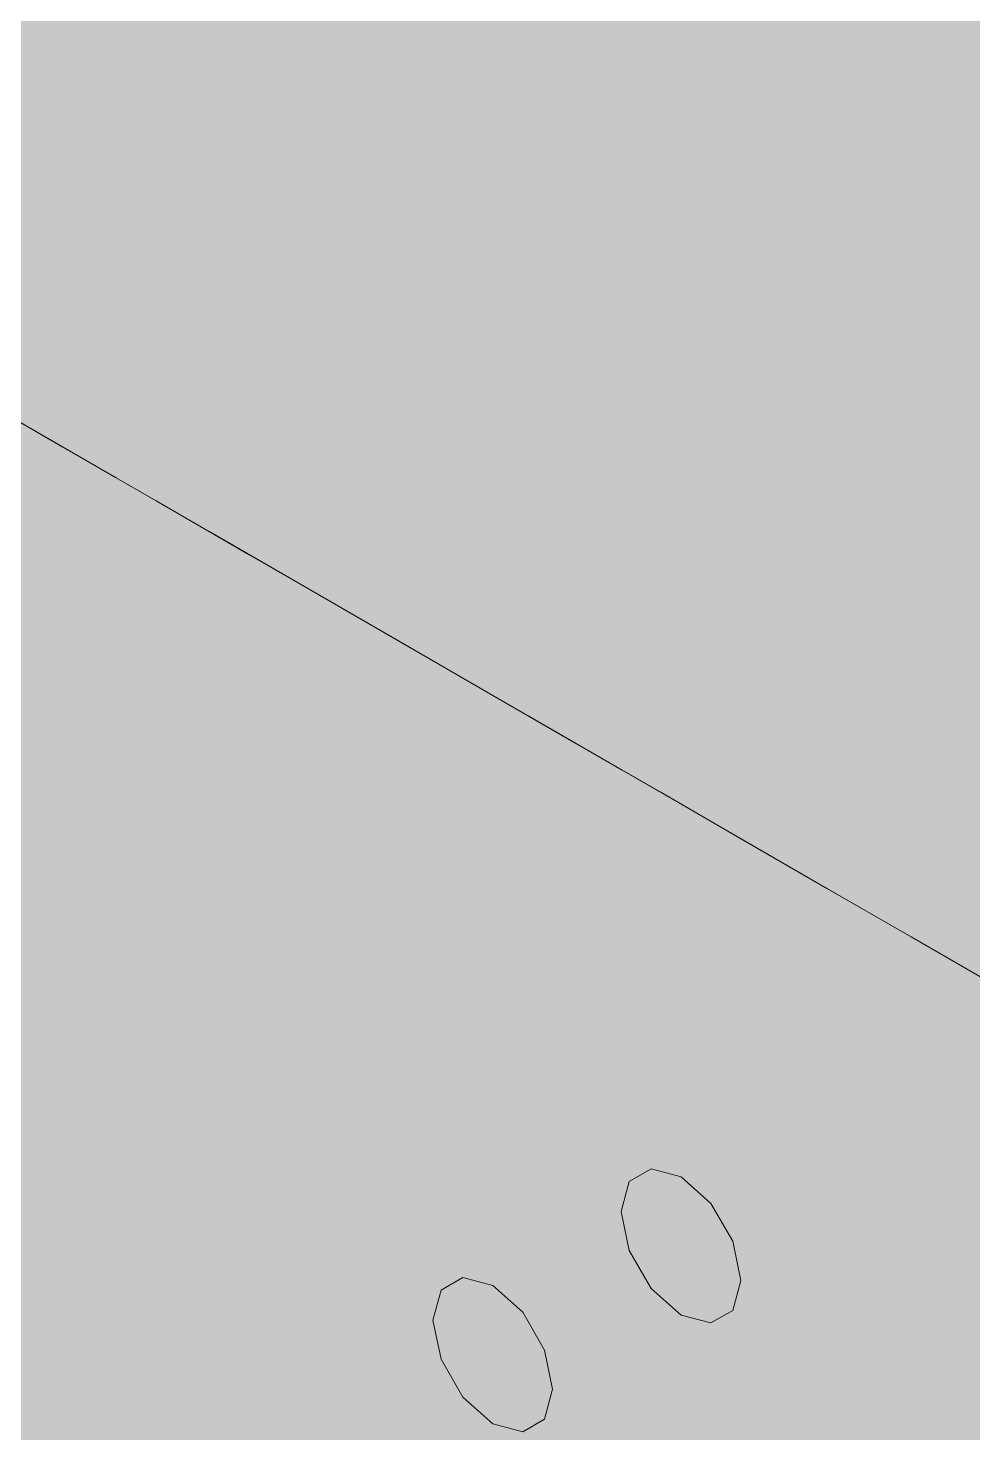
# Model space of a CAD drawing. Header units: metres. Extents: x 349122 to 349453, y 9281252 to 9281971.
# Drawn here: x 349264.1697 to 349264.3001, y 9281654.0203 to 9281654.214 of the extents above; entities that cross this region are included whole.
import ezdxf

# ---------------------------------------------------------------- set-up
doc = ezdxf.new("R2010")
doc.units = ezdxf.units.M
doc.header["$LTSCALE"] = 0.25
doc.layers.add('ISO-3D', color=7, linetype='CONTINUOUS', lineweight=13)
doc.layers.add('ISO-3D-ARISTAS', color=250, linetype='CONTINUOUS', lineweight=13)

msp = doc.modelspace()

# ---------------------------------------------------------------- linework, layer by layer
at = {"layer": 'ISO-3D', "true_color": 0x9e9c96}
for points in [[(349264.16102, 9281654.2227), (349264.17388, 9281654.21527), (349264.14832, 9281654.21536), (349264.16118, 9281654.20794)], [(349264.16792, 9281654.22395), (349264.18091, 9281654.21645), (349264.15499, 9281654.21649), (349264.16798, 9281654.20899)], [(349264.18659, 9281654.22261), (349264.19944, 9281654.21518), (349264.17388, 9281654.21527), (349264.18674, 9281654.20785)], [(349264.19384, 9281654.22391), (349264.20683, 9281654.21641), (349264.18091, 9281654.21645), (349264.1939, 9281654.20895)], [(349264.21976, 9281654.22388), (349264.23275, 9281654.21638), (349264.20683, 9281654.21641), (349264.21982, 9281654.20891)], [(349264.24567, 9281654.22384), (349264.25866, 9281654.21634), (349264.23275, 9281654.21638), (349264.24574, 9281654.20888)], [(349264.27159, 9281654.2238), (349264.28458, 9281654.2163), (349264.25866, 9281654.21634), (349264.27165, 9281654.20884)], [(349264.29751, 9281654.22377), (349264.3105, 9281654.21627), (349264.28458, 9281654.2163), (349264.29757, 9281654.2088)], [(349264.21215, 9281654.22252), (349264.22501, 9281654.21509), (349264.19944, 9281654.21518), (349264.2123, 9281654.20776)], [(349264.23771, 9281654.22242), (349264.25057, 9281654.215), (349264.22501, 9281654.21509), (349264.23786, 9281654.20767)], [(349264.26327, 9281654.22233), (349264.27613, 9281654.21491), (349264.25057, 9281654.215), (349264.26343, 9281654.20758)], [(349264.28883, 9281654.22224), (349264.30169, 9281654.21482), (349264.27613, 9281654.21491), (349264.28899, 9281654.20748)], [(349264.17388, 9281654.21527), (349264.18674, 9281654.20785), (349264.16118, 9281654.20794), (349264.17404, 9281654.20052)], [(349264.18091, 9281654.21645), (349264.1939, 9281654.20895), (349264.16798, 9281654.20899), (349264.18097, 9281654.20149)], [(349264.19944, 9281654.21518), (349264.2123, 9281654.20776), (349264.18674, 9281654.20785), (349264.1996, 9281654.20042)], [(349264.20683, 9281654.21641), (349264.21982, 9281654.20891), (349264.1939, 9281654.20895), (349264.20689, 9281654.20145)], [(349264.22501, 9281654.21509), (349264.23786, 9281654.20767), (349264.2123, 9281654.20776), (349264.22516, 9281654.20033)], [(349264.23275, 9281654.21638), (349264.24574, 9281654.20888), (349264.21982, 9281654.20891), (349264.23281, 9281654.20141)], [(349264.25057, 9281654.215), (349264.26343, 9281654.20758), (349264.23786, 9281654.20767), (349264.25072, 9281654.20024)], [(349264.25866, 9281654.21634), (349264.27165, 9281654.20884), (349264.24574, 9281654.20888), (349264.25873, 9281654.20138)], [(349264.27613, 9281654.21491), (349264.28899, 9281654.20748), (349264.26343, 9281654.20758), (349264.27628, 9281654.20015)], [(349264.28458, 9281654.2163), (349264.29757, 9281654.2088), (349264.27165, 9281654.20884), (349264.28464, 9281654.20134)], [(349264.30169, 9281654.21482), (349264.31455, 9281654.20739), (349264.28899, 9281654.20748), (349264.30185, 9281654.20006)], [(349264.3105, 9281654.21627), (349264.32349, 9281654.20877), (349264.29757, 9281654.2088), (349264.31056, 9281654.2013)], [(349264.16798, 9281654.20899), (349264.18097, 9281654.20149), (349264.15506, 9281654.20152), (349264.16805, 9281654.19402)], [(349264.16118, 9281654.20794), (349264.17404, 9281654.20052), (349264.14848, 9281654.20061), (349264.16134, 9281654.19318)], [(349264.18674, 9281654.20785), (349264.1996, 9281654.20042), (349264.17404, 9281654.20052), (349264.1869, 9281654.19309)], [(349264.1939, 9281654.20895), (349264.20689, 9281654.20145), (349264.18097, 9281654.20149), (349264.19396, 9281654.19399)], [(349264.2123, 9281654.20776), (349264.22516, 9281654.20033), (349264.1996, 9281654.20042), (349264.21246, 9281654.193)], [(349264.21982, 9281654.20891), (349264.23281, 9281654.20141), (349264.20689, 9281654.20145), (349264.21988, 9281654.19395)], [(349264.23786, 9281654.20767), (349264.25072, 9281654.20024), (349264.22516, 9281654.20033), (349264.23802, 9281654.19291)], [(349264.24574, 9281654.20888), (349264.25873, 9281654.20138), (349264.23281, 9281654.20141), (349264.2458, 9281654.19391)], [(349264.26343, 9281654.20758), (349264.27628, 9281654.20015), (349264.25072, 9281654.20024), (349264.26358, 9281654.19282)], [(349264.27165, 9281654.20884), (349264.28464, 9281654.20134), (349264.25873, 9281654.20138), (349264.27172, 9281654.19388)], [(349264.28899, 9281654.20748), (349264.30185, 9281654.20006), (349264.27628, 9281654.20015), (349264.28914, 9281654.19273)], [(349264.29757, 9281654.2088), (349264.31056, 9281654.2013), (349264.28464, 9281654.20134), (349264.29763, 9281654.19384)], [(349264.18097, 9281654.20149), (349264.19396, 9281654.19399), (349264.16805, 9281654.19402), (349264.18104, 9281654.18652)], [(349264.20689, 9281654.20145), (349264.21988, 9281654.19395), (349264.19396, 9281654.19399), (349264.20696, 9281654.18649)], [(349264.23281, 9281654.20141), (349264.2458, 9281654.19391), (349264.21988, 9281654.19395), (349264.23287, 9281654.18645)], [(349264.25873, 9281654.20138), (349264.27172, 9281654.19388), (349264.2458, 9281654.19391), (349264.25879, 9281654.18641)], [(349264.28464, 9281654.20134), (349264.29763, 9281654.19384), (349264.27172, 9281654.19388), (349264.28471, 9281654.18638)], [(349264.31056, 9281654.2013), (349264.32355, 9281654.1938), (349264.29763, 9281654.19384), (349264.31062, 9281654.18634)], [(349264.17404, 9281654.20052), (349264.1869, 9281654.19309), (349264.16134, 9281654.19318), (349264.1742, 9281654.18576)], [(349264.1996, 9281654.20042), (349264.21246, 9281654.193), (349264.1869, 9281654.19309), (349264.19976, 9281654.18567)], [(349264.22516, 9281654.20033), (349264.23802, 9281654.19291), (349264.21246, 9281654.193), (349264.22532, 9281654.18558)], [(349264.25072, 9281654.20024), (349264.26358, 9281654.19282), (349264.23802, 9281654.19291), (349264.25088, 9281654.18548)], [(349264.27628, 9281654.20015), (349264.28914, 9281654.19273), (349264.26358, 9281654.19282), (349264.27644, 9281654.18539)], [(349264.30185, 9281654.20006), (349264.3147, 9281654.19264), (349264.28914, 9281654.19273), (349264.302, 9281654.1853)], [(349264.16805, 9281654.19402), (349264.18104, 9281654.18652), (349264.15512, 9281654.18656), (349264.16811, 9281654.17906)], [(349264.19396, 9281654.19399), (349264.20696, 9281654.18649), (349264.18104, 9281654.18652), (349264.19403, 9281654.17902)], [(349264.21988, 9281654.19395), (349264.23287, 9281654.18645), (349264.20696, 9281654.18649), (349264.21995, 9281654.17899)], [(349264.2458, 9281654.19391), (349264.25879, 9281654.18641), (349264.23287, 9281654.18645), (349264.24586, 9281654.17895)], [(349264.27172, 9281654.19388), (349264.28471, 9281654.18638), (349264.25879, 9281654.18641), (349264.27178, 9281654.17891)], [(349264.29763, 9281654.19384), (349264.31062, 9281654.18634), (349264.28471, 9281654.18638), (349264.2977, 9281654.17888)], [(349264.16134, 9281654.19318), (349264.1742, 9281654.18576), (349264.14864, 9281654.18585), (349264.1615, 9281654.17842)], [(349264.1869, 9281654.19309), (349264.19976, 9281654.18567), (349264.1742, 9281654.18576), (349264.18706, 9281654.17833)], [(349264.21246, 9281654.193), (349264.22532, 9281654.18558), (349264.19976, 9281654.18567), (349264.21262, 9281654.17824)], [(349264.23802, 9281654.19291), (349264.25088, 9281654.18548), (349264.22532, 9281654.18558), (349264.23818, 9281654.17815)], [(349264.26358, 9281654.19282), (349264.27644, 9281654.18539), (349264.25088, 9281654.18548), (349264.26374, 9281654.17806)], [(349264.28914, 9281654.19273), (349264.302, 9281654.1853), (349264.27644, 9281654.18539), (349264.2893, 9281654.17797)], [(349264.1742, 9281654.18576), (349264.18706, 9281654.17833), (349264.1615, 9281654.17842), (349264.17436, 9281654.171)], [(349264.18104, 9281654.18652), (349264.19403, 9281654.17902), (349264.16811, 9281654.17906), (349264.1811, 9281654.17156)], [(349264.20696, 9281654.18649), (349264.21995, 9281654.17899), (349264.19403, 9281654.17902), (349264.20702, 9281654.17152)], [(349264.23287, 9281654.18645), (349264.24586, 9281654.17895), (349264.21995, 9281654.17899), (349264.23294, 9281654.17149)], [(349264.25879, 9281654.18641), (349264.27178, 9281654.17891), (349264.24586, 9281654.17895), (349264.25885, 9281654.17145)], [(349264.28471, 9281654.18638), (349264.2977, 9281654.17888), (349264.27178, 9281654.17891), (349264.28477, 9281654.17141)], [(349264.31062, 9281654.18634), (349264.32362, 9281654.17884), (349264.2977, 9281654.17888), (349264.31069, 9281654.17138)], [(349264.19976, 9281654.18567), (349264.21262, 9281654.17824), (349264.18706, 9281654.17833), (349264.19992, 9281654.17091)], [(349264.22532, 9281654.18558), (349264.23818, 9281654.17815), (349264.21262, 9281654.17824), (349264.22548, 9281654.17082)], [(349264.25088, 9281654.18548), (349264.26374, 9281654.17806), (349264.23818, 9281654.17815), (349264.25104, 9281654.17073)], [(349264.27644, 9281654.18539), (349264.2893, 9281654.17797), (349264.26374, 9281654.17806), (349264.2766, 9281654.17064)], [(349264.302, 9281654.1853), (349264.31486, 9281654.17788), (349264.2893, 9281654.17797), (349264.30216, 9281654.17055)], [(349264.1615, 9281654.17842), (349264.17436, 9281654.171), (349264.1488, 9281654.17109), (349264.16165, 9281654.16367)], [(349264.16811, 9281654.17906), (349264.1811, 9281654.17156), (349264.15518, 9281654.1716), (349264.16817, 9281654.1641)], [(349264.18706, 9281654.17833), (349264.19992, 9281654.17091), (349264.17436, 9281654.171), (349264.18722, 9281654.16358)], [(349264.19403, 9281654.17902), (349264.20702, 9281654.17152), (349264.1811, 9281654.17156), (349264.19409, 9281654.16406)], [(349264.21262, 9281654.17824), (349264.22548, 9281654.17082), (349264.19992, 9281654.17091), (349264.21278, 9281654.16348)], [(349264.21995, 9281654.17899), (349264.23294, 9281654.17149), (349264.20702, 9281654.17152), (349264.22001, 9281654.16402)], [(349264.23818, 9281654.17815), (349264.25104, 9281654.17073), (349264.22548, 9281654.17082), (349264.23834, 9281654.16339)], [(349264.24586, 9281654.17895), (349264.25885, 9281654.17145), (349264.23294, 9281654.17149), (349264.24593, 9281654.16399)], [(349264.26374, 9281654.17806), (349264.2766, 9281654.17064), (349264.25104, 9281654.17073), (349264.2639, 9281654.1633)], [(349264.27178, 9281654.17891), (349264.28477, 9281654.17141), (349264.25885, 9281654.17145), (349264.27184, 9281654.16395)], [(349264.2893, 9281654.17797), (349264.30216, 9281654.17055), (349264.2766, 9281654.17064), (349264.28946, 9281654.16321)], [(349264.2977, 9281654.17888), (349264.31069, 9281654.17138), (349264.28477, 9281654.17141), (349264.29776, 9281654.16391)], [(349264.17436, 9281654.171), (349264.18722, 9281654.16358), (349264.16165, 9281654.16367), (349264.17451, 9281654.15624)], [(349264.1811, 9281654.17156), (349264.19409, 9281654.16406), (349264.16817, 9281654.1641), (349264.18116, 9281654.1566)], [(349264.19992, 9281654.17091), (349264.21278, 9281654.16348), (349264.18722, 9281654.16358), (349264.20007, 9281654.15615)], [(349264.20702, 9281654.17152), (349264.22001, 9281654.16402), (349264.19409, 9281654.16406), (349264.20708, 9281654.15656)], [(349264.22548, 9281654.17082), (349264.23834, 9281654.16339), (349264.21278, 9281654.16348), (349264.22564, 9281654.15606)], [(349264.23294, 9281654.17149), (349264.24593, 9281654.16399), (349264.22001, 9281654.16402), (349264.233, 9281654.15652)], [(349264.25104, 9281654.17073), (349264.2639, 9281654.1633), (349264.23834, 9281654.16339), (349264.2512, 9281654.15597)], [(349264.25885, 9281654.17145), (349264.27184, 9281654.16395), (349264.24593, 9281654.16399), (349264.25892, 9281654.15649)], [(349264.2766, 9281654.17064), (349264.28946, 9281654.16321), (349264.2639, 9281654.1633), (349264.27676, 9281654.15588)], [(349264.28477, 9281654.17141), (349264.29776, 9281654.16391), (349264.27184, 9281654.16395), (349264.28483, 9281654.15645)], [(349264.30216, 9281654.17055), (349264.31502, 9281654.16312), (349264.28946, 9281654.16321), (349264.30232, 9281654.15579)], [(349264.31069, 9281654.17138), (349264.32368, 9281654.16388), (349264.29776, 9281654.16391), (349264.31075, 9281654.15641)], [(349264.16817, 9281654.1641), (349264.18116, 9281654.1566), (349264.15525, 9281654.15663), (349264.16824, 9281654.14913)], [(349264.18722, 9281654.16358), (349264.20007, 9281654.15615), (349264.17451, 9281654.15624), (349264.18737, 9281654.14882)], [(349264.19409, 9281654.16406), (349264.20708, 9281654.15656), (349264.18116, 9281654.1566), (349264.19415, 9281654.1491)], [(349264.21278, 9281654.16348), (349264.22564, 9281654.15606), (349264.20007, 9281654.15615), (349264.21293, 9281654.14873)], [(349264.22001, 9281654.16402), (349264.233, 9281654.15652), (349264.20708, 9281654.15656), (349264.22007, 9281654.14906)], [(349264.23834, 9281654.16339), (349264.2512, 9281654.15597), (349264.22564, 9281654.15606), (349264.23849, 9281654.14864)], [(349264.24593, 9281654.16399), (349264.25892, 9281654.15649), (349264.233, 9281654.15652), (349264.24599, 9281654.14902)], [(349264.2639, 9281654.1633), (349264.27676, 9281654.15588), (349264.2512, 9281654.15597), (349264.26406, 9281654.14855)], [(349264.27184, 9281654.16395), (349264.28483, 9281654.15645), (349264.25892, 9281654.15649), (349264.27191, 9281654.14899)], [(349264.28946, 9281654.16321), (349264.30232, 9281654.15579), (349264.27676, 9281654.15588), (349264.28962, 9281654.14845)], [(349264.29776, 9281654.16391), (349264.31075, 9281654.15641), (349264.28483, 9281654.15645), (349264.29782, 9281654.14895)], [(349264.18116, 9281654.1566), (349264.19415, 9281654.1491), (349264.16824, 9281654.14913), (349264.18123, 9281654.14163)], [(349264.20007, 9281654.15615), (349264.21293, 9281654.14873), (349264.18737, 9281654.14882), (349264.20023, 9281654.14139)], [(349264.20708, 9281654.15656), (349264.22007, 9281654.14906), (349264.19415, 9281654.1491), (349264.20715, 9281654.1416)], [(349264.22564, 9281654.15606), (349264.23849, 9281654.14864), (349264.21293, 9281654.14873), (349264.22579, 9281654.1413)], [(349264.233, 9281654.15652), (349264.24599, 9281654.14902), (349264.22007, 9281654.14906), (349264.23306, 9281654.14156)], [(349264.2512, 9281654.15597), (349264.26406, 9281654.14855), (349264.23849, 9281654.14864), (349264.25135, 9281654.14121)], [(349264.25892, 9281654.15649), (349264.27191, 9281654.14899), (349264.24599, 9281654.14902), (349264.25898, 9281654.14152)], [(349264.27676, 9281654.15588), (349264.28962, 9281654.14845), (349264.26406, 9281654.14855), (349264.27691, 9281654.14112)], [(349264.28483, 9281654.15645), (349264.29782, 9281654.14895), (349264.27191, 9281654.14899), (349264.2849, 9281654.14149)], [(349264.30232, 9281654.15579), (349264.31518, 9281654.14836), (349264.28962, 9281654.14845), (349264.30248, 9281654.14103)], [(349264.31075, 9281654.15641), (349264.32374, 9281654.14891), (349264.29782, 9281654.14895), (349264.31081, 9281654.14145)], [(349264.16824, 9281654.14913), (349264.18123, 9281654.14163), (349264.15531, 9281654.14167), (349264.1683, 9281654.13417)], [(349264.19415, 9281654.1491), (349264.20715, 9281654.1416), (349264.18123, 9281654.14163), (349264.19422, 9281654.13413)], [(349264.22007, 9281654.14906), (349264.23306, 9281654.14156), (349264.20715, 9281654.1416), (349264.22014, 9281654.1341)], [(349264.24599, 9281654.14902), (349264.25898, 9281654.14152), (349264.23306, 9281654.14156), (349264.24605, 9281654.13406)], [(349264.27191, 9281654.14899), (349264.2849, 9281654.14149), (349264.25898, 9281654.14152), (349264.27197, 9281654.13402)], [(349264.29782, 9281654.14895), (349264.31081, 9281654.14145), (349264.2849, 9281654.14149), (349264.29789, 9281654.13399)], [(349264.21293, 9281654.14873), (349264.22579, 9281654.1413), (349264.20023, 9281654.14139), (349264.21309, 9281654.13397)], [(349264.23849, 9281654.14864), (349264.25135, 9281654.14121), (349264.22579, 9281654.1413), (349264.23865, 9281654.13388)], [(349264.26406, 9281654.14855), (349264.27691, 9281654.14112), (349264.25135, 9281654.14121), (349264.26421, 9281654.13379)], [(349264.28962, 9281654.14845), (349264.30248, 9281654.14103), (349264.27691, 9281654.14112), (349264.28977, 9281654.1337)], [(349264.18123, 9281654.14163), (349264.19422, 9281654.13413), (349264.1683, 9281654.13417), (349264.18129, 9281654.12667)], [(349264.20715, 9281654.1416), (349264.22014, 9281654.1341), (349264.19422, 9281654.13413), (349264.20721, 9281654.12663)], [(349264.22579, 9281654.1413), (349264.23865, 9281654.13388), (349264.21309, 9281654.13397), (349264.22595, 9281654.12655)], [(349264.23306, 9281654.14156), (349264.24605, 9281654.13406), (349264.22014, 9281654.1341), (349264.23313, 9281654.1266)], [(349264.25135, 9281654.14121), (349264.26421, 9281654.13379), (349264.23865, 9281654.13388), (349264.25151, 9281654.12645)], [(349264.25898, 9281654.14152), (349264.27197, 9281654.13402), (349264.24605, 9281654.13406), (349264.25904, 9281654.12656)], [(349264.2849, 9281654.14149), (349264.29789, 9281654.13399), (349264.27197, 9281654.13402), (349264.28496, 9281654.12652)], [(349264.31081, 9281654.14145), (349264.32381, 9281654.13395), (349264.29789, 9281654.13399), (349264.31088, 9281654.12649)], [(349264.27691, 9281654.14112), (349264.28977, 9281654.1337), (349264.26421, 9281654.13379), (349264.27707, 9281654.12636)], [(349264.30248, 9281654.14103), (349264.31533, 9281654.13361), (349264.28977, 9281654.1337), (349264.30263, 9281654.12627)], [(349264.1683, 9281654.13417), (349264.18129, 9281654.12667), (349264.15537, 9281654.12671), (349264.16836, 9281654.11921)], [(349264.19422, 9281654.13413), (349264.20721, 9281654.12663), (349264.18129, 9281654.12667), (349264.19428, 9281654.11917)], [(349264.22014, 9281654.1341), (349264.23313, 9281654.1266), (349264.20721, 9281654.12663), (349264.2202, 9281654.11913)], [(349264.23865, 9281654.13388), (349264.25151, 9281654.12645), (349264.22595, 9281654.12655), (349264.23881, 9281654.11912)], [(349264.24605, 9281654.13406), (349264.25904, 9281654.12656), (349264.23313, 9281654.1266), (349264.24612, 9281654.1191)], [(349264.26421, 9281654.13379), (349264.27707, 9281654.12636), (349264.25151, 9281654.12645), (349264.26437, 9281654.11903)], [(349264.27197, 9281654.13402), (349264.28496, 9281654.12652), (349264.25904, 9281654.12656), (349264.27203, 9281654.11906)], [(349264.28977, 9281654.1337), (349264.30263, 9281654.12627), (349264.27707, 9281654.12636), (349264.28993, 9281654.11894)], [(349264.29789, 9281654.13399), (349264.31088, 9281654.12649), (349264.28496, 9281654.12652), (349264.29795, 9281654.11902)], [(349264.18129, 9281654.12667), (349264.19428, 9281654.11917), (349264.16836, 9281654.11921), (349264.18135, 9281654.11171)], [(349264.20721, 9281654.12663), (349264.2202, 9281654.11913), (349264.19428, 9281654.11917), (349264.20727, 9281654.11167)], [(349264.23313, 9281654.1266), (349264.24612, 9281654.1191), (349264.2202, 9281654.11913), (349264.23319, 9281654.11163)], [(349264.25151, 9281654.12645), (349264.26437, 9281654.11903), (349264.23881, 9281654.11912), (349264.25167, 9281654.1117)], [(349264.25904, 9281654.12656), (349264.27203, 9281654.11906), (349264.24612, 9281654.1191), (349264.25911, 9281654.1116)], [(349264.27707, 9281654.12636), (349264.28993, 9281654.11894), (349264.26437, 9281654.11903), (349264.27723, 9281654.11161)], [(349264.28496, 9281654.12652), (349264.29795, 9281654.11902), (349264.27203, 9281654.11906), (349264.28502, 9281654.11156)], [(349264.30263, 9281654.12627), (349264.31549, 9281654.11885), (349264.28993, 9281654.11894), (349264.30279, 9281654.11152)], [(349264.31088, 9281654.12649), (349264.32387, 9281654.11899), (349264.29795, 9281654.11902), (349264.31094, 9281654.11152)], [(349264.16836, 9281654.11921), (349264.18135, 9281654.11171), (349264.15544, 9281654.11174), (349264.16843, 9281654.10424)], [(349264.19428, 9281654.11917), (349264.20727, 9281654.11167), (349264.18135, 9281654.11171), (349264.19435, 9281654.10421)], [(349264.2202, 9281654.11913), (349264.23319, 9281654.11163), (349264.20727, 9281654.11167), (349264.22026, 9281654.10417)], [(349264.24612, 9281654.1191), (349264.25911, 9281654.1116), (349264.23319, 9281654.11163), (349264.24618, 9281654.10413)], [(349264.26437, 9281654.11903), (349264.27723, 9281654.11161), (349264.25167, 9281654.1117), (349264.26453, 9281654.10427)], [(349264.27203, 9281654.11906), (349264.28502, 9281654.11156), (349264.25911, 9281654.1116), (349264.2721, 9281654.1041)], [(349264.28993, 9281654.11894), (349264.30279, 9281654.11152), (349264.27723, 9281654.11161), (349264.29009, 9281654.10418)], [(349264.29795, 9281654.11902), (349264.31094, 9281654.11152), (349264.28502, 9281654.11156), (349264.29801, 9281654.10406)], [(349264.18135, 9281654.11171), (349264.19435, 9281654.10421), (349264.16843, 9281654.10424), (349264.18142, 9281654.09674)], [(349264.20727, 9281654.11167), (349264.22026, 9281654.10417), (349264.19435, 9281654.10421), (349264.20734, 9281654.09671)], [(349264.23319, 9281654.11163), (349264.24618, 9281654.10413), (349264.22026, 9281654.10417), (349264.23325, 9281654.09667)], [(349264.25911, 9281654.1116), (349264.2721, 9281654.1041), (349264.24618, 9281654.10413), (349264.25917, 9281654.09663)], [(349264.27723, 9281654.11161), (349264.29009, 9281654.10418), (349264.26453, 9281654.10427), (349264.27739, 9281654.09685)], [(349264.28502, 9281654.11156), (349264.29801, 9281654.10406), (349264.2721, 9281654.1041), (349264.28509, 9281654.0966)], [(349264.30279, 9281654.11152), (349264.31565, 9281654.10409), (349264.29009, 9281654.10418), (349264.30295, 9281654.09676)], [(349264.31094, 9281654.11152), (349264.32393, 9281654.10402), (349264.29801, 9281654.10406), (349264.311, 9281654.09656)], [(349264.16843, 9281654.10424), (349264.18142, 9281654.09674), (349264.1555, 9281654.09678), (349264.16849, 9281654.08928)], [(349264.19435, 9281654.10421), (349264.20734, 9281654.09671), (349264.18142, 9281654.09674), (349264.19441, 9281654.08924)], [(349264.22026, 9281654.10417), (349264.23325, 9281654.09667), (349264.20734, 9281654.09671), (349264.22033, 9281654.08921)], [(349264.24618, 9281654.10413), (349264.25917, 9281654.09663), (349264.23325, 9281654.09667), (349264.24624, 9281654.08917)], [(349264.2721, 9281654.1041), (349264.28509, 9281654.0966), (349264.25917, 9281654.09663), (349264.27216, 9281654.08913)], [(349264.29009, 9281654.10418), (349264.30295, 9281654.09676), (349264.27739, 9281654.09685), (349264.29025, 9281654.08942)], [(349264.29801, 9281654.10406), (349264.311, 9281654.09656), (349264.28509, 9281654.0966), (349264.29808, 9281654.0891)], [(349264.18142, 9281654.09674), (349264.19441, 9281654.08924), (349264.16849, 9281654.08928), (349264.18148, 9281654.08178)], [(349264.20734, 9281654.09671), (349264.22033, 9281654.08921), (349264.19441, 9281654.08924), (349264.2074, 9281654.08174)], [(349264.23325, 9281654.09667), (349264.24624, 9281654.08917), (349264.22033, 9281654.08921), (349264.23332, 9281654.08171)], [(349264.25917, 9281654.09663), (349264.27216, 9281654.08913), (349264.24624, 9281654.08917), (349264.25923, 9281654.08167)], [(349264.28509, 9281654.0966), (349264.29808, 9281654.0891), (349264.27216, 9281654.08913), (349264.28515, 9281654.08163)], [(349264.30295, 9281654.09676), (349264.31581, 9281654.08933), (349264.29025, 9281654.08942), (349264.30311, 9281654.082)], [(349264.311, 9281654.09656), (349264.324, 9281654.08906), (349264.29808, 9281654.0891), (349264.31107, 9281654.0816)], [(349264.16849, 9281654.08928), (349264.18148, 9281654.08178), (349264.15556, 9281654.08182), (349264.16855, 9281654.07432)], [(349264.19441, 9281654.08924), (349264.2074, 9281654.08174), (349264.18148, 9281654.08178), (349264.19447, 9281654.07428)], [(349264.22033, 9281654.08921), (349264.23332, 9281654.08171), (349264.2074, 9281654.08174), (349264.22039, 9281654.07424)], [(349264.24624, 9281654.08917), (349264.25923, 9281654.08167), (349264.23332, 9281654.08171), (349264.24631, 9281654.07421)], [(349264.27216, 9281654.08913), (349264.28515, 9281654.08163), (349264.25923, 9281654.08167), (349264.27222, 9281654.07417)], [(349264.29808, 9281654.0891), (349264.31107, 9281654.0816), (349264.28515, 9281654.08163), (349264.29814, 9281654.07413)], [(349264.18148, 9281654.08178), (349264.19447, 9281654.07428), (349264.16855, 9281654.07432), (349264.18154, 9281654.06682)], [(349264.2074, 9281654.08174), (349264.22039, 9281654.07424), (349264.19447, 9281654.07428), (349264.20746, 9281654.06678)], [(349264.23332, 9281654.08171), (349264.24631, 9281654.07421), (349264.22039, 9281654.07424), (349264.23338, 9281654.06674)], [(349264.25923, 9281654.08167), (349264.27222, 9281654.07417), (349264.24631, 9281654.07421), (349264.2593, 9281654.06671)], [(349264.28515, 9281654.08163), (349264.29814, 9281654.07413), (349264.27222, 9281654.07417), (349264.28521, 9281654.06667)], [(349264.31107, 9281654.0816), (349264.32406, 9281654.0741), (349264.29814, 9281654.07413), (349264.31113, 9281654.06663)], [(349264.16855, 9281654.07432), (349264.18154, 9281654.06682), (349264.15563, 9281654.06685), (349264.16862, 9281654.05935)], [(349264.19447, 9281654.07428), (349264.20746, 9281654.06678), (349264.18154, 9281654.06682), (349264.19454, 9281654.05932)], [(349264.22039, 9281654.07424), (349264.23338, 9281654.06674), (349264.20746, 9281654.06678), (349264.22045, 9281654.05928)], [(349264.24631, 9281654.07421), (349264.2593, 9281654.06671), (349264.23338, 9281654.06674), (349264.24637, 9281654.05924)], [(349264.27222, 9281654.07417), (349264.28521, 9281654.06667), (349264.2593, 9281654.06671), (349264.27229, 9281654.05921)], [(349264.29814, 9281654.07413), (349264.31113, 9281654.06663), (349264.28521, 9281654.06667), (349264.2982, 9281654.05917)], [(349264.18154, 9281654.06682), (349264.19454, 9281654.05932), (349264.16862, 9281654.05935), (349264.18161, 9281654.05185)], [(349264.20746, 9281654.06678), (349264.22045, 9281654.05928), (349264.19454, 9281654.05932), (349264.20753, 9281654.05182)], [(349264.23338, 9281654.06674), (349264.24637, 9281654.05924), (349264.22045, 9281654.05928), (349264.23344, 9281654.05178)], [(349264.2593, 9281654.06671), (349264.27229, 9281654.05921), (349264.24637, 9281654.05924), (349264.25936, 9281654.05174)], [(349264.28521, 9281654.06667), (349264.2982, 9281654.05917), (349264.27229, 9281654.05921), (349264.28528, 9281654.05171)], [(349264.31113, 9281654.06663), (349264.32412, 9281654.05913), (349264.2982, 9281654.05917), (349264.3112, 9281654.05167)], [(349264.16862, 9281654.05935), (349264.18161, 9281654.05185), (349264.15569, 9281654.05189), (349264.16868, 9281654.04439)], [(349264.19454, 9281654.05932), (349264.20753, 9281654.05182), (349264.18161, 9281654.05185), (349264.1946, 9281654.04435)], [(349264.22045, 9281654.05928), (349264.23344, 9281654.05178), (349264.20753, 9281654.05182), (349264.22052, 9281654.04432)], [(349264.24637, 9281654.05924), (349264.25936, 9281654.05174), (349264.23344, 9281654.05178), (349264.24643, 9281654.04428)], [(349264.27229, 9281654.05921), (349264.28528, 9281654.05171), (349264.25936, 9281654.05174), (349264.27235, 9281654.04424)], [(349264.2982, 9281654.05917), (349264.3112, 9281654.05167), (349264.28528, 9281654.05171), (349264.29827, 9281654.04421)], [(349264.18161, 9281654.05185), (349264.1946, 9281654.04435), (349264.16868, 9281654.04439), (349264.18167, 9281654.03689)], [(349264.20753, 9281654.05182), (349264.22052, 9281654.04432), (349264.1946, 9281654.04435), (349264.20759, 9281654.03685)], [(349264.23344, 9281654.05178), (349264.24643, 9281654.04428), (349264.22052, 9281654.04432), (349264.23351, 9281654.03682)], [(349264.25936, 9281654.05174), (349264.27235, 9281654.04424), (349264.24643, 9281654.04428), (349264.25942, 9281654.03678)], [(349264.28528, 9281654.05171), (349264.29827, 9281654.04421), (349264.27235, 9281654.04424), (349264.28534, 9281654.03674)], [(349264.3112, 9281654.05167), (349264.32419, 9281654.04417), (349264.29827, 9281654.04421), (349264.31126, 9281654.03671)], [(349264.16868, 9281654.04439), (349264.18167, 9281654.03689), (349264.15575, 9281654.03693), (349264.16874, 9281654.02943)], [(349264.1946, 9281654.04435), (349264.20759, 9281654.03685), (349264.18167, 9281654.03689), (349264.19466, 9281654.02939)], [(349264.22052, 9281654.04432), (349264.23351, 9281654.03682), (349264.20759, 9281654.03685), (349264.22058, 9281654.02935)], [(349264.24643, 9281654.04428), (349264.25942, 9281654.03678), (349264.23351, 9281654.03682), (349264.2465, 9281654.02932)], [(349264.27235, 9281654.04424), (349264.28534, 9281654.03674), (349264.25942, 9281654.03678), (349264.27241, 9281654.02928)], [(349264.29827, 9281654.04421), (349264.31126, 9281654.03671), (349264.28534, 9281654.03674), (349264.29833, 9281654.02924)], [(349264.18167, 9281654.03689), (349264.19466, 9281654.02939), (349264.16874, 9281654.02943), (349264.18173, 9281654.02193)], [(349264.20759, 9281654.03685), (349264.22058, 9281654.02935), (349264.19466, 9281654.02939), (349264.20765, 9281654.02189)], [(349264.23351, 9281654.03682), (349264.2465, 9281654.02932), (349264.22058, 9281654.02935), (349264.23357, 9281654.02185)], [(349264.25942, 9281654.03678), (349264.27241, 9281654.02928), (349264.2465, 9281654.02932), (349264.25949, 9281654.02182)], [(349264.28534, 9281654.03674), (349264.29833, 9281654.02924), (349264.27241, 9281654.02928), (349264.2854, 9281654.02178)], [(349264.31126, 9281654.03671), (349264.32425, 9281654.02921), (349264.29833, 9281654.02924), (349264.31132, 9281654.02174)], [(349264.16874, 9281654.02943), (349264.18173, 9281654.02193), (349264.15582, 9281654.02196), (349264.16881, 9281654.01446)], [(349264.19466, 9281654.02939), (349264.20765, 9281654.02189), (349264.18173, 9281654.02193), (349264.19473, 9281654.01443)], [(349264.22058, 9281654.02935), (349264.23357, 9281654.02185), (349264.20765, 9281654.02189), (349264.22064, 9281654.01439)], [(349264.2465, 9281654.02932), (349264.25949, 9281654.02182), (349264.23357, 9281654.02185), (349264.24656, 9281654.01435)], [(349264.27241, 9281654.02928), (349264.2854, 9281654.02178), (349264.25949, 9281654.02182), (349264.27248, 9281654.01432)], [(349264.29833, 9281654.02924), (349264.31132, 9281654.02174), (349264.2854, 9281654.02178), (349264.29839, 9281654.01428)], [(349264.18173, 9281654.02193), (349264.19473, 9281654.01443), (349264.16881, 9281654.01446), (349264.1818, 9281654.00696)], [(349264.20765, 9281654.02189), (349264.22064, 9281654.01439), (349264.19473, 9281654.01443), (349264.20772, 9281654.00693)], [(349264.23357, 9281654.02185), (349264.24656, 9281654.01435), (349264.22064, 9281654.01439), (349264.23363, 9281654.00689)], [(349264.25949, 9281654.02182), (349264.27248, 9281654.01432), (349264.24656, 9281654.01435), (349264.25955, 9281654.00685)], [(349264.2854, 9281654.02178), (349264.29839, 9281654.01428), (349264.27248, 9281654.01432), (349264.28547, 9281654.00682)], [(349264.31132, 9281654.02174), (349264.32431, 9281654.01424), (349264.29839, 9281654.01428), (349264.31139, 9281654.00678)]]:
    msp.add_solid(points, dxfattribs=at)
at = {"layer": 'ISO-3D', "true_color": 0xafa288}
for points in [[(349264.16887, 9281654.1445), (349264.18186, 9281654.137), (349264.16887, 9281654.1595), (349264.18186, 9281654.152)], [(349264.18186, 9281654.137), (349264.19485, 9281654.1295), (349264.18186, 9281654.152), (349264.19485, 9281654.1445)], [(349264.16887, 9281654.1295), (349264.18186, 9281654.122), (349264.16887, 9281654.1445), (349264.18186, 9281654.137)], [(349264.19485, 9281654.1295), (349264.20784, 9281654.122), (349264.19485, 9281654.1445), (349264.20784, 9281654.137)], [(349264.18186, 9281654.122), (349264.19485, 9281654.1145), (349264.18186, 9281654.137), (349264.19485, 9281654.1295)], [(349264.20784, 9281654.122), (349264.22083, 9281654.1145), (349264.20784, 9281654.137), (349264.22083, 9281654.1295)], [(349264.16887, 9281654.1145), (349264.18186, 9281654.107), (349264.16887, 9281654.1295), (349264.18186, 9281654.122)], [(349264.19485, 9281654.1145), (349264.20784, 9281654.107), (349264.19485, 9281654.1295), (349264.20784, 9281654.122)], [(349264.22083, 9281654.1145), (349264.23382, 9281654.107), (349264.22083, 9281654.1295), (349264.23382, 9281654.122)], [(349264.18186, 9281654.107), (349264.19485, 9281654.0995), (349264.18186, 9281654.122), (349264.19485, 9281654.1145)], [(349264.20784, 9281654.107), (349264.22083, 9281654.0995), (349264.20784, 9281654.122), (349264.22083, 9281654.1145)], [(349264.23382, 9281654.107), (349264.24537, 9281654.10033), (349264.23382, 9281654.122), (349264.24537, 9281654.11533)], [(349264.16887, 9281654.0995), (349264.18186, 9281654.092), (349264.16887, 9281654.1145), (349264.18186, 9281654.107)], [(349264.19485, 9281654.0995), (349264.20784, 9281654.092), (349264.19485, 9281654.1145), (349264.20784, 9281654.107)], [(349264.22083, 9281654.0995), (349264.23382, 9281654.092), (349264.22083, 9281654.1145), (349264.23382, 9281654.107)], [(349264.24537, 9281654.10033), (349264.25692, 9281654.09367), (349264.24537, 9281654.11533), (349264.25692, 9281654.10867)], [(349264.25692, 9281654.09367), (349264.26846, 9281654.087), (349264.25692, 9281654.10867), (349264.26846, 9281654.102)], [(349264.18186, 9281654.092), (349264.19485, 9281654.0845), (349264.18186, 9281654.107), (349264.19485, 9281654.0995)], [(349264.20784, 9281654.092), (349264.22083, 9281654.0845), (349264.20784, 9281654.107), (349264.22083, 9281654.0995)], [(349264.23382, 9281654.092), (349264.24537, 9281654.08533), (349264.23382, 9281654.107), (349264.24537, 9281654.10033)], [(349264.26846, 9281654.087), (349264.28001, 9281654.08033), (349264.26846, 9281654.102), (349264.28001, 9281654.09533)], [(349264.16887, 9281654.08521), (349264.18186, 9281654.07771), (349264.16887, 9281654.0995), (349264.18186, 9281654.092)], [(349264.19485, 9281654.0845), (349264.20784, 9281654.077), (349264.19485, 9281654.0995), (349264.20784, 9281654.092)], [(349264.22083, 9281654.0845), (349264.23382, 9281654.077), (349264.22083, 9281654.0995), (349264.23382, 9281654.092)], [(349264.24537, 9281654.08533), (349264.25692, 9281654.07867), (349264.24537, 9281654.10033), (349264.25692, 9281654.09367)], [(349264.28001, 9281654.08033), (349264.29156, 9281654.07367), (349264.28001, 9281654.09533), (349264.29156, 9281654.08867)], [(349264.25692, 9281654.07867), (349264.26846, 9281654.072), (349264.25692, 9281654.09367), (349264.26846, 9281654.087)], [(349264.18186, 9281654.07771), (349264.19485, 9281654.07021), (349264.18186, 9281654.092), (349264.19485, 9281654.0845)], [(349264.20784, 9281654.077), (349264.22083, 9281654.0695), (349264.20784, 9281654.092), (349264.22083, 9281654.0845)], [(349264.23382, 9281654.077), (349264.24537, 9281654.07033), (349264.23382, 9281654.092), (349264.24537, 9281654.08533)], [(349264.26846, 9281654.072), (349264.28001, 9281654.06533), (349264.26846, 9281654.087), (349264.28001, 9281654.08033)], [(349264.29156, 9281654.07367), (349264.30311, 9281654.067), (349264.29156, 9281654.08867), (349264.30311, 9281654.082)], [(349264.16887, 9281654.07093), (349264.18186, 9281654.06343), (349264.16887, 9281654.08521), (349264.18186, 9281654.07771)], [(349264.24537, 9281654.07033), (349264.25692, 9281654.06367), (349264.24537, 9281654.08533), (349264.25692, 9281654.07867)], [(349264.19485, 9281654.07021), (349264.20784, 9281654.06271), (349264.19485, 9281654.0845), (349264.20784, 9281654.077)], [(349264.22083, 9281654.0695), (349264.23382, 9281654.062), (349264.22083, 9281654.0845), (349264.23382, 9281654.077)], [(349264.28001, 9281654.06533), (349264.29156, 9281654.05867), (349264.28001, 9281654.08033), (349264.29156, 9281654.07367)], [(349264.18186, 9281654.06343), (349264.19485, 9281654.05593), (349264.18186, 9281654.07771), (349264.19485, 9281654.07021)], [(349264.25692, 9281654.06367), (349264.26846, 9281654.057), (349264.25692, 9281654.07867), (349264.26846, 9281654.072)], [(349264.20784, 9281654.06271), (349264.22083, 9281654.05521), (349264.20784, 9281654.077), (349264.22083, 9281654.0695)], [(349264.23382, 9281654.062), (349264.24537, 9281654.05533), (349264.23382, 9281654.077), (349264.24537, 9281654.07033)], [(349264.29156, 9281654.05867), (349264.30311, 9281654.052), (349264.29156, 9281654.07367), (349264.30311, 9281654.067)], [(349264.26846, 9281654.057), (349264.28001, 9281654.05033), (349264.26846, 9281654.072), (349264.28001, 9281654.06533)], [(349264.16887, 9281654.05664), (349264.18186, 9281654.04914), (349264.16887, 9281654.07093), (349264.18186, 9281654.06343)], [(349264.19485, 9281654.05593), (349264.20784, 9281654.04843), (349264.19485, 9281654.07021), (349264.20784, 9281654.06271)], [(349264.22083, 9281654.05521), (349264.23382, 9281654.04771), (349264.22083, 9281654.0695), (349264.23382, 9281654.062)], [(349264.24537, 9281654.05533), (349264.25692, 9281654.04867), (349264.24537, 9281654.07033), (349264.25692, 9281654.06367)], [(349264.25692, 9281654.04867), (349264.26846, 9281654.042), (349264.25692, 9281654.06367), (349264.26846, 9281654.057)], [(349264.28001, 9281654.05033), (349264.29156, 9281654.04367), (349264.28001, 9281654.06533), (349264.29156, 9281654.05867)], [(349264.18186, 9281654.04914), (349264.19485, 9281654.04164), (349264.18186, 9281654.06343), (349264.19485, 9281654.05593)], [(349264.20784, 9281654.04843), (349264.22083, 9281654.04093), (349264.20784, 9281654.06271), (349264.22083, 9281654.05521)], [(349264.23382, 9281654.04771), (349264.24537, 9281654.04105), (349264.23382, 9281654.062), (349264.24537, 9281654.05533)], [(349264.29156, 9281654.04367), (349264.30311, 9281654.037), (349264.29156, 9281654.05867), (349264.30311, 9281654.052)], [(349264.16887, 9281654.04236), (349264.18186, 9281654.03486), (349264.16887, 9281654.05664), (349264.18186, 9281654.04914)], [(349264.19485, 9281654.04164), (349264.20784, 9281654.03414), (349264.19485, 9281654.05593), (349264.20784, 9281654.04843)], [(349264.26846, 9281654.042), (349264.28001, 9281654.03533), (349264.26846, 9281654.057), (349264.28001, 9281654.05033)], [(349264.22083, 9281654.04093), (349264.23382, 9281654.03343), (349264.22083, 9281654.05521), (349264.23382, 9281654.04771)], [(349264.24537, 9281654.04105), (349264.25692, 9281654.03438), (349264.24537, 9281654.05533), (349264.25692, 9281654.04867)], [(349264.28001, 9281654.03533), (349264.29156, 9281654.02867), (349264.28001, 9281654.05033), (349264.29156, 9281654.04367)], [(349264.18186, 9281654.03486), (349264.19485, 9281654.02736), (349264.18186, 9281654.04914), (349264.19485, 9281654.04164)], [(349264.20784, 9281654.03414), (349264.22083, 9281654.02664), (349264.20784, 9281654.04843), (349264.22083, 9281654.04093)], [(349264.25692, 9281654.03438), (349264.26846, 9281654.02771), (349264.25692, 9281654.04867), (349264.26846, 9281654.042)], [(349264.23382, 9281654.03343), (349264.24537, 9281654.02676), (349264.23382, 9281654.04771), (349264.24537, 9281654.04105)], [(349264.16887, 9281654.02807), (349264.18186, 9281654.02057), (349264.16887, 9281654.04236), (349264.18186, 9281654.03486)], [(349264.29156, 9281654.02867), (349264.30311, 9281654.022), (349264.29156, 9281654.04367), (349264.30311, 9281654.037)], [(349264.19485, 9281654.02736), (349264.20784, 9281654.01986), (349264.19485, 9281654.04164), (349264.20784, 9281654.03414)], [(349264.22083, 9281654.02664), (349264.23382, 9281654.01914), (349264.22083, 9281654.04093), (349264.23382, 9281654.03343)], [(349264.24537, 9281654.02676), (349264.25692, 9281654.0201), (349264.24537, 9281654.04105), (349264.25692, 9281654.03438)], [(349264.26846, 9281654.02771), (349264.28001, 9281654.02105), (349264.26846, 9281654.042), (349264.28001, 9281654.03533)], [(349264.18186, 9281654.02057), (349264.19485, 9281654.01307), (349264.18186, 9281654.03486), (349264.19485, 9281654.02736)], [(349264.28001, 9281654.02105), (349264.29156, 9281654.01438), (349264.28001, 9281654.03533), (349264.29156, 9281654.02867)], [(349264.20784, 9281654.01986), (349264.22083, 9281654.01236), (349264.20784, 9281654.03414), (349264.22083, 9281654.02664)], [(349264.23382, 9281654.01914), (349264.24537, 9281654.01248), (349264.23382, 9281654.03343), (349264.24537, 9281654.02676)], [(349264.25692, 9281654.0201), (349264.26846, 9281654.01343), (349264.25692, 9281654.03438), (349264.26846, 9281654.02771)], [(349264.16887, 9281654.01379), (349264.18186, 9281654.00629), (349264.16887, 9281654.02807), (349264.18186, 9281654.02057)], [(349264.19485, 9281654.01307), (349264.20784, 9281654.00557), (349264.19485, 9281654.02736), (349264.20784, 9281654.01986)], [(349264.26846, 9281654.01343), (349264.28001, 9281654.00676), (349264.26846, 9281654.02771), (349264.28001, 9281654.02105)], [(349264.29156, 9281654.01438), (349264.30311, 9281654.00771), (349264.29156, 9281654.02867), (349264.30311, 9281654.022)], [(349264.22083, 9281654.01236), (349264.23382, 9281654.00486), (349264.22083, 9281654.02664), (349264.23382, 9281654.01914)], [(349264.24537, 9281654.01248), (349264.25692, 9281654.00581), (349264.24537, 9281654.02676), (349264.25692, 9281654.0201)], [(349264.28001, 9281654.00676), (349264.29156, 9281654.0001), (349264.28001, 9281654.02105), (349264.29156, 9281654.01438)], [(349264.18186, 9281654.00629), (349264.19485, 9281653.99879), (349264.18186, 9281654.02057), (349264.19485, 9281654.01307)]]:
    msp.add_solid(points, dxfattribs=at)
at = {"layer": 'ISO-3D', "true_color": 0x724830}
for points in [[(349264.09603, 9281654.11308), (349264.10015, 9281654.11419), (349264.17878, 9281654.0653), (349264.18291, 9281654.06641)], [(349264.09603, 9281654.09403), (349264.0919, 9281654.09293), (349264.17878, 9281654.04625), (349264.17466, 9281654.04515)], [(349264.17878, 9281654.0653), (349264.18291, 9281654.06641), (349264.26154, 9281654.01752), (349264.26566, 9281654.01863)], [(349264.17878, 9281654.04625), (349264.17466, 9281654.04515), (349264.26154, 9281653.99848), (349264.25741, 9281653.99737)]]:
    msp.add_solid(points, dxfattribs=at)
at = {"layer": 'ISO-3D', "true_color": 0x503321}
for points in [[(349264.10015, 9281654.11419), (349264.10317, 9281654.11244), (349264.18291, 9281654.06641), (349264.18593, 9281654.06466)], [(349264.18291, 9281654.06641), (349264.18593, 9281654.06466), (349264.26566, 9281654.01863), (349264.26868, 9281654.01689)], [(349264.25266, 9281654.05494), (349264.25568, 9281654.05668), (349264.22668, 9281654.03994), (349264.2297, 9281654.04168)], [(349264.26695, 9281654.03716), (349264.26393, 9281654.03542), (349264.24097, 9281654.02216), (349264.23795, 9281654.02042)]]:
    msp.add_solid(points, dxfattribs=at)
at = {"layer": 'ISO-3D', "true_color": 0x825336}
for points in [[(349264.0919, 9281654.10942), (349264.09603, 9281654.11308), (349264.17466, 9281654.06165), (349264.17878, 9281654.0653)], [(349264.10015, 9281654.09769), (349264.09603, 9281654.09403), (349264.18291, 9281654.04991), (349264.17878, 9281654.04625)], [(349264.17466, 9281654.06165), (349264.17878, 9281654.0653), (349264.25741, 9281654.01387), (349264.26154, 9281654.01752)], [(349264.18291, 9281654.04991), (349264.17878, 9281654.04625), (349264.26566, 9281654.00213), (349264.26154, 9281653.99848)]]:
    msp.add_solid(points, dxfattribs=at)
at = {"layer": 'ISO-3D', "true_color": 0x633f29}
for points in [[(349264.10317, 9281654.11244), (349264.10428, 9281654.10832), (349264.18593, 9281654.06466), (349264.18703, 9281654.06054)], [(349264.08889, 9281654.09467), (349264.08778, 9281654.09879), (349264.17164, 9281654.04689), (349264.17053, 9281654.05102)], [(349264.18593, 9281654.06466), (349264.18703, 9281654.06054), (349264.26868, 9281654.01689), (349264.26978, 9281654.01276)], [(349264.17164, 9281654.04689), (349264.17053, 9281654.05102), (349264.25439, 9281653.99911), (349264.25329, 9281654.00324)]]:
    msp.add_solid(points, dxfattribs=at)
at = {"layer": 'ISO-3D', "true_color": 0x855538}
for points in [[(349264.08889, 9281654.10419), (349264.0919, 9281654.10942), (349264.17164, 9281654.05642), (349264.17466, 9281654.06165)], [(349264.10317, 9281654.10292), (349264.10015, 9281654.09769), (349264.18593, 9281654.05514), (349264.18291, 9281654.04991)], [(349264.17164, 9281654.05642), (349264.17466, 9281654.06165), (349264.25439, 9281654.00864), (349264.25741, 9281654.01387)], [(349264.18593, 9281654.05514), (349264.18291, 9281654.04991), (349264.26868, 9281654.00736), (349264.26566, 9281654.00213)]]:
    msp.add_solid(points, dxfattribs=at)
at = {"layer": 'ISO-3D', "true_color": 0x7a4d33}
for points in [[(349264.10428, 9281654.10832), (349264.10317, 9281654.10292), (349264.18703, 9281654.06054), (349264.18593, 9281654.05514)], [(349264.08778, 9281654.09879), (349264.08889, 9281654.10419), (349264.17053, 9281654.05102), (349264.17164, 9281654.05642)], [(349264.18703, 9281654.06054), (349264.18593, 9281654.05514), (349264.26978, 9281654.01276), (349264.26868, 9281654.00736)], [(349264.17053, 9281654.05102), (349264.17164, 9281654.05642), (349264.25329, 9281654.00324), (349264.25439, 9281654.00864)]]:
    msp.add_solid(points, dxfattribs=at)
at = {"layer": 'ISO-3D', "true_color": 0x583825}
for points in [[(349264.0919, 9281654.09293), (349264.08889, 9281654.09467), (349264.17466, 9281654.04515), (349264.17164, 9281654.04689)], [(349264.25155, 9281654.05081), (349264.25266, 9281654.05494), (349264.22557, 9281654.03581), (349264.22668, 9281654.03994)], [(349264.17466, 9281654.04515), (349264.17164, 9281654.04689), (349264.25741, 9281653.99737), (349264.25439, 9281653.99911)], [(349264.26805, 9281654.04129), (349264.26695, 9281654.03716), (349264.24207, 9281654.02629), (349264.24097, 9281654.02216)]]:
    msp.add_solid(points, dxfattribs=at)
at = {"layer": 'ISO-3D', "true_color": 0x754a31}
for points in [[(349264.25568, 9281654.05668), (349264.2598, 9281654.05558), (349264.2297, 9281654.04168), (349264.23382, 9281654.04057)], [(349264.26393, 9281654.03542), (349264.2598, 9281654.03652), (349264.23795, 9281654.02042), (349264.23382, 9281654.02152)]]:
    msp.add_solid(points, dxfattribs=at)
at = {"layer": 'ISO-3D', "true_color": 0x6f472f}
for points in [[(349264.2598, 9281654.04605), (349264.25266, 9281654.05494), (349264.25568, 9281654.05668)], [(349264.2598, 9281654.04605), (349264.25568, 9281654.05668), (349264.2598, 9281654.05558)], [(349264.2598, 9281654.04605), (349264.25155, 9281654.05081), (349264.25266, 9281654.05494)], [(349264.2598, 9281654.04605), (349264.2598, 9281654.05558), (349264.26393, 9281654.05192)], [(349264.2598, 9281654.04605), (349264.25266, 9281654.04541), (349264.25155, 9281654.05081)], [(349264.2598, 9281654.04605), (349264.26393, 9281654.05192), (349264.26695, 9281654.04669)], [(349264.2598, 9281654.04605), (349264.26695, 9281654.04669), (349264.26805, 9281654.04129)], [(349264.2598, 9281654.04605), (349264.25568, 9281654.04018), (349264.25266, 9281654.04541)], [(349264.2598, 9281654.04605), (349264.2598, 9281654.03652), (349264.25568, 9281654.04018)], [(349264.2598, 9281654.04605), (349264.26393, 9281654.03542), (349264.2598, 9281654.03652)], [(349264.2598, 9281654.04605), (349264.26695, 9281654.03716), (349264.26393, 9281654.03542)], [(349264.2598, 9281654.04605), (349264.26805, 9281654.04129), (349264.26695, 9281654.03716)], [(349264.23382, 9281654.03105), (349264.22668, 9281654.03994), (349264.2297, 9281654.04168)], [(349264.23382, 9281654.03105), (349264.2297, 9281654.04168), (349264.23382, 9281654.04057)], [(349264.23382, 9281654.03105), (349264.23382, 9281654.04057), (349264.23795, 9281654.03692)], [(349264.23382, 9281654.03105), (349264.22557, 9281654.03581), (349264.22668, 9281654.03994)], [(349264.23382, 9281654.03105), (349264.23795, 9281654.03692), (349264.24097, 9281654.03169)], [(349264.23382, 9281654.03105), (349264.22668, 9281654.03041), (349264.22557, 9281654.03581)], [(349264.23382, 9281654.03105), (349264.2297, 9281654.02518), (349264.22668, 9281654.03041)], [(349264.23382, 9281654.03105), (349264.23382, 9281654.02152), (349264.2297, 9281654.02518)], [(349264.23382, 9281654.03105), (349264.24097, 9281654.03169), (349264.24207, 9281654.02629)], [(349264.23382, 9281654.03105), (349264.23795, 9281654.02042), (349264.23382, 9281654.02152)], [(349264.23382, 9281654.03105), (349264.24097, 9281654.02216), (349264.23795, 9281654.02042)], [(349264.23382, 9281654.03105), (349264.24207, 9281654.02629), (349264.24097, 9281654.02216)]]:
    msp.add_solid(points, dxfattribs=at)
at = {"layer": 'ISO-3D', "true_color": 0x7f5135}
for points in [[(349264.2598, 9281654.05558), (349264.26393, 9281654.05192), (349264.23382, 9281654.04057), (349264.23795, 9281654.03692)], [(349264.2598, 9281654.03652), (349264.25568, 9281654.04018), (349264.23382, 9281654.02152), (349264.2297, 9281654.02518)]]:
    msp.add_solid(points, dxfattribs=at)
at = {"layer": 'ISO-3D', "true_color": 0x6e462e}
for points in [[(349264.25266, 9281654.04541), (349264.25155, 9281654.05081), (349264.22668, 9281654.03041), (349264.22557, 9281654.03581)], [(349264.26695, 9281654.04669), (349264.26805, 9281654.04129), (349264.24097, 9281654.03169), (349264.24207, 9281654.02629)]]:
    msp.add_solid(points, dxfattribs=at)
at = {"layer": 'ISO-3D', "true_color": 0x7d5034}
for points in [[(349264.26393, 9281654.05192), (349264.26695, 9281654.04669), (349264.23795, 9281654.03692), (349264.24097, 9281654.03169)], [(349264.25568, 9281654.04018), (349264.25266, 9281654.04541), (349264.2297, 9281654.02518), (349264.22668, 9281654.03041)]]:
    msp.add_solid(points, dxfattribs=at)
at = {"layer": 'ISO-3D-ARISTAS', "color": 250}
for p, q in [((349264.17451, 9281654.15624), (349264.16165, 9281654.16367)), ((349264.18186, 9281654.152), (349264.16887, 9281654.1595)), ((349264.18737, 9281654.14882), (349264.17451, 9281654.15624)), ((349264.19485, 9281654.1445), (349264.18186, 9281654.152)), ((349264.20023, 9281654.14139), (349264.18737, 9281654.14882)), ((349264.20784, 9281654.137), (349264.19485, 9281654.1445)), ((349264.21309, 9281654.13397), (349264.20023, 9281654.14139)), ((349264.22083, 9281654.1295), (349264.20784, 9281654.137)), ((349264.22595, 9281654.12655), (349264.21309, 9281654.13397)), ((349264.23382, 9281654.122), (349264.22083, 9281654.1295)), ((349264.23881, 9281654.11912), (349264.22595, 9281654.12655)), ((349264.24537, 9281654.11533), (349264.23382, 9281654.122)), ((349264.25167, 9281654.1117), (349264.23881, 9281654.11912)), ((349264.25692, 9281654.10867), (349264.24537, 9281654.11533)), ((349264.26453, 9281654.10427), (349264.25167, 9281654.1117)), ((349264.26846, 9281654.102), (349264.25692, 9281654.10867)), ((349264.27739, 9281654.09685), (349264.26453, 9281654.10427)), ((349264.28001, 9281654.09533), (349264.26846, 9281654.102)), ((349264.29025, 9281654.08942), (349264.27739, 9281654.09685)), ((349264.29156, 9281654.08867), (349264.28001, 9281654.09533)), ((349264.30311, 9281654.082), (349264.29025, 9281654.08942)), ((349264.30311, 9281654.082), (349264.29156, 9281654.08867)), ((349264.25266, 9281654.05494), (349264.25568, 9281654.05668)), ((349264.25266, 9281654.05494), (349264.25568, 9281654.05668)), ((349264.25568, 9281654.05668), (349264.2598, 9281654.05558)), ((349264.25568, 9281654.05668), (349264.2598, 9281654.05558)), ((349264.25155, 9281654.05081), (349264.25266, 9281654.05494)), ((349264.25155, 9281654.05081), (349264.25266, 9281654.05494)), ((349264.2598, 9281654.05558), (349264.26393, 9281654.05192)), ((349264.2598, 9281654.05558), (349264.26393, 9281654.05192)), ((349264.25266, 9281654.04541), (349264.25155, 9281654.05081)), ((349264.25266, 9281654.04541), (349264.25155, 9281654.05081)), ((349264.26393, 9281654.05192), (349264.26695, 9281654.04669)), ((349264.26393, 9281654.05192), (349264.26695, 9281654.04669)), ((349264.26695, 9281654.04669), (349264.26805, 9281654.04129)), ((349264.26695, 9281654.04669), (349264.26805, 9281654.04129)), ((349264.25568, 9281654.04018), (349264.25266, 9281654.04541)), ((349264.25568, 9281654.04018), (349264.25266, 9281654.04541)), ((349264.2297, 9281654.04168), (349264.22668, 9281654.03994)), ((349264.22668, 9281654.03994), (349264.2297, 9281654.04168)), ((349264.23382, 9281654.04057), (349264.2297, 9281654.04168)), ((349264.2297, 9281654.04168), (349264.23382, 9281654.04057)), ((349264.23795, 9281654.03692), (349264.23382, 9281654.04057)), ((349264.23382, 9281654.04057), (349264.23795, 9281654.03692)), ((349264.26805, 9281654.04129), (349264.26695, 9281654.03716)), ((349264.26805, 9281654.04129), (349264.26695, 9281654.03716)), ((349264.22668, 9281654.03994), (349264.22557, 9281654.03581)), ((349264.22557, 9281654.03581), (349264.22668, 9281654.03994)), ((349264.2598, 9281654.03652), (349264.25568, 9281654.04018)), ((349264.2598, 9281654.03652), (349264.25568, 9281654.04018)), ((349264.24097, 9281654.03169), (349264.23795, 9281654.03692)), ((349264.23795, 9281654.03692), (349264.24097, 9281654.03169)), ((349264.26393, 9281654.03542), (349264.2598, 9281654.03652)), ((349264.26393, 9281654.03542), (349264.2598, 9281654.03652)), ((349264.26695, 9281654.03716), (349264.26393, 9281654.03542)), ((349264.26695, 9281654.03716), (349264.26393, 9281654.03542)), ((349264.22557, 9281654.03581), (349264.22668, 9281654.03041)), ((349264.22668, 9281654.03041), (349264.22557, 9281654.03581)), ((349264.24207, 9281654.02629), (349264.24097, 9281654.03169)), ((349264.24097, 9281654.03169), (349264.24207, 9281654.02629)), ((349264.22668, 9281654.03041), (349264.2297, 9281654.02518)), ((349264.2297, 9281654.02518), (349264.22668, 9281654.03041)), ((349264.2297, 9281654.02518), (349264.23382, 9281654.02152)), ((349264.23382, 9281654.02152), (349264.2297, 9281654.02518)), ((349264.24097, 9281654.02216), (349264.24207, 9281654.02629)), ((349264.24207, 9281654.02629), (349264.24097, 9281654.02216)), ((349264.23382, 9281654.02152), (349264.23795, 9281654.02042)), ((349264.23795, 9281654.02042), (349264.23382, 9281654.02152)), ((349264.23795, 9281654.02042), (349264.24097, 9281654.02216)), ((349264.24097, 9281654.02216), (349264.23795, 9281654.02042))]:
    msp.add_line(p, q, dxfattribs=at)

doc.saveas('drawing.dxf')
